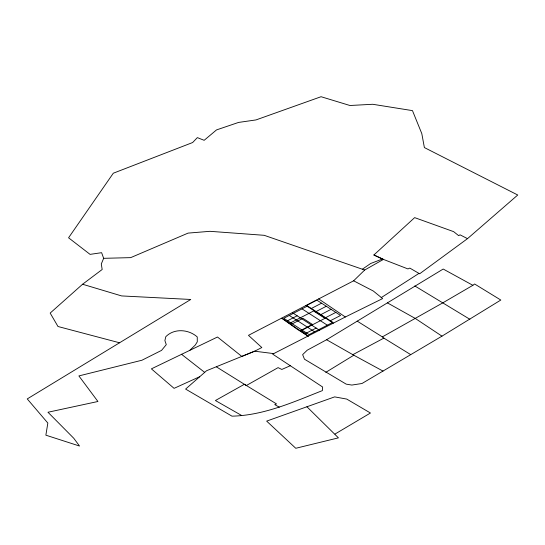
<?xml version="1.0" encoding="UTF-8"?>
<svg xmlns="http://www.w3.org/2000/svg" width="545" height="545" viewBox="0 0 545 545"><rect width="100%" height="100%" fill="white"/><g stroke="black" fill="none" stroke-linecap="round" stroke-linejoin="round"><path stroke-width="0.82" d="M467.508 238.649L460.028 234.82L458.699 235.685L453.644 231.645L414.643 217.625L373.877 254.985L383.428 259.406L407.953 268.937L409.806 268.086L419.643 273.781L467.508 238.649L517.75 195.008L424.378 147.572L421.803 133.614L412.47 110.628L372.732 104.279L349.938 105.498L321.06 96.717L255.987 119.927L238.553 122.427L216.508 129.921L204.157 140.31L197.345 137.613L192.644 142.531L113.305 173.215L68.568 237.79L90.068 254.372L101.615 252.682L103.652 258.323L101.295 263.978L102.174 269.502L82.581 284.245L50.174 313.082L57.988 326.503L119.553 342.785M353.63 280.811L373.311 291.016L382.638 298.578L345.339 316.992L272.684 354.134L322.64 387.018L322.368 390.615C293.203 402.115 263.855 415.392 231.993 416.169L185.607 389.082L206.562 370.729L254.631 351.198L261.825 347.54L248.459 335.339L353.63 280.811L364.687 270.02L383.428 259.406L373.877 254.985M189.967 350.163L195.28 345.06L197.29 341.824L197.249 336.933C188.618 329.248 174.175 328.117 165.789 336.715L164.89 340.598L166.28 344.644L161.565 350.381L141.952 360.231L78.889 375.921L97.93 401.495L47.967 412.245L73.779 438.282L79.522 446.035L45.869 435.176L47.837 423.049L27.25 398.92L190.764 299.471L121.603 295.928L82.581 284.245M472.876 285.314L474.6 283.986L500.814 300.043L441.968 336.149L361.989 383.503L351.838 385.063L346.184 384.136L304.478 359.209L302.639 354.625L307.244 350.183L326.591 339.739L443.208 269.039L472.876 285.314L442.52 303.02L382.345 336.899L357.179 321.114M362.37 269.216L370.675 263.494L382.501 258.991M381.159 297.665L418.819 273.495M325.801 372.344L353.807 355.217L383.019 371.091M335.012 434.045L370.443 413.015L346.749 399.083L334.644 396.883L266.655 421.115L295.772 448.283L338.425 437.86L306.924 406.768M326.591 339.739L352.847 354.666L383.884 338.111L410.705 354.618M306.208 305.616L316.829 300.125L340.577 315.46L329.957 320.944M297.175 315.793L286.554 321.278L291.309 324.343L302.959 318.328L312.462 324.459L300.806 330.474L305.554 333.547L316.175 328.056M310.957 308.681L321.577 303.19M290.73 322.769L313.552 310.991L324.949 318.348L302.134 330.134M315.705 311.747L326.326 306.256M320.46 314.812L331.081 309.328M325.208 317.878L335.829 312.394M273.733 353.61L254.631 351.198L241.823 356.423L217.489 337.014L151.394 368.856L174.08 388.347L199.64 376.738M290.458 365.661L281.826 369.449L278.086 367.63L246.354 385.519L216.358 366.833M103.652 258.323L130.677 257.635L188.093 233.103L209.995 231.318L264.189 235.311L364.687 270.02M387.379 302.857L415.324 318.471L441.968 336.149M279.306 407.169L274.741 404.615L276.506 403.906L244.371 384.286L215.411 400.527L241.149 415.195M352.847 354.666L353.807 355.217M469.885 319.295L414.813 285.948M306.031 305.5L333.397 323.158M302.032 308.865L327.327 325.188M292.352 312.68L319.615 330.277M289.286 315.446L314.581 331.776M318.627 298.885L345.339 316.992M181.458 354.23L204.668 372.371M382.345 336.899L383.884 338.111M307.537 306.024L283.781 318.287L309.076 334.616L332.832 322.347L307.537 306.024M308.197 336.17L297.379 329.364L281.806 318.212L308.197 336.17"/></g></svg>
